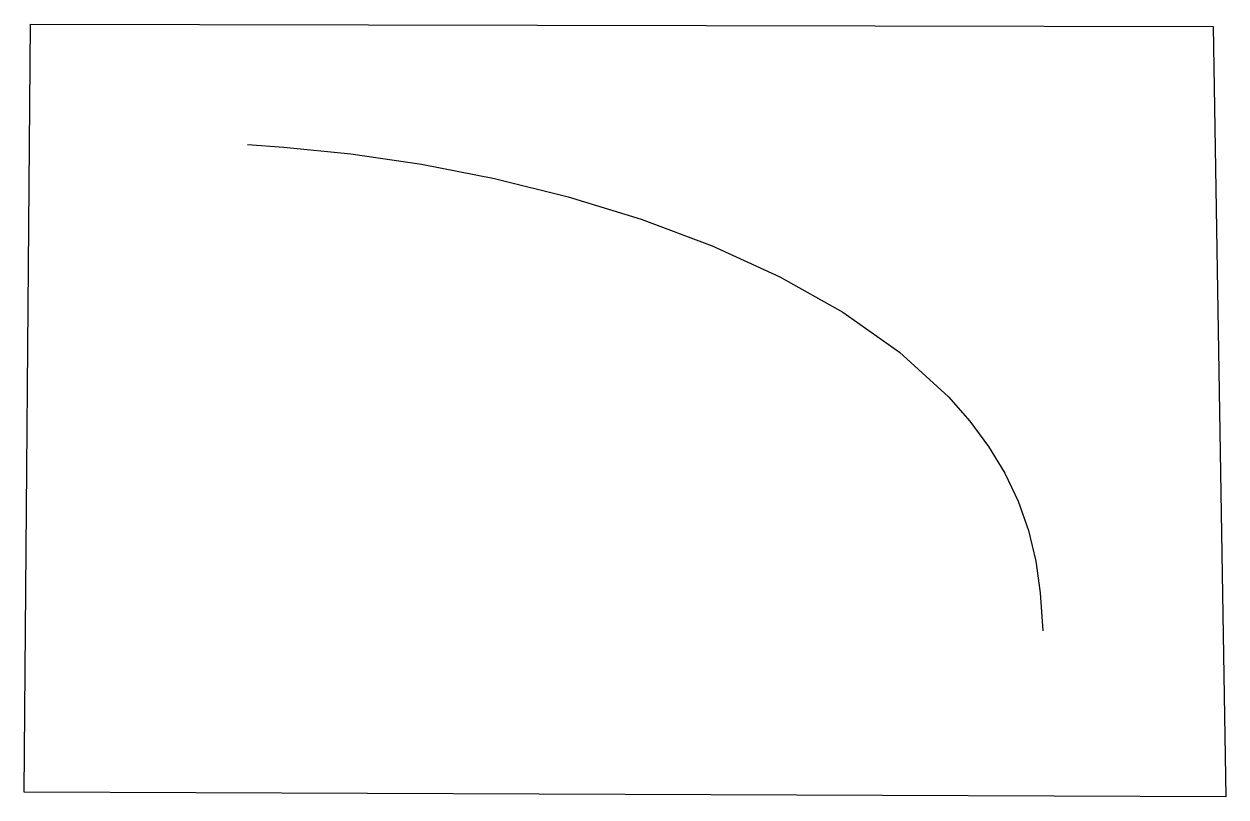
# Model space of a CAD drawing. Extents: x 92.1 to 171.2, y 186 to 236.9.
import ezdxf

# ---------------------------------------------------------------- set-up
doc = ezdxf.new("R2010")
doc.units = 0

msp = doc.modelspace()

# ---------------------------------------------------------------- linework, layer by layer
for p, q in [((92.111069, 186.340698), (92.537827, 236.903702)), ((92.537796, 236.903702), (170.396179, 236.745941)), ((170.396225, 236.745941), (171.24942, 186.025162)), ((171.24942, 186.025101), (92.111176, 186.340698))]:
    msp.add_line(p, q)
msp.add_lwpolyline([(106.828094, 228.977783), (109.221275, 228.797043), (113.637634, 228.357681), (118.291016, 227.672638), (123.089203, 226.733612), (127.939941, 225.532349), (132.751007, 224.060577), (137.430115, 222.310059), (141.885071, 220.272507), (146.023605, 217.939682), (149.753464, 215.303284), (152.982407, 212.355087), (154.380203, 210.761475), (155.618195, 209.086823), (156.68483, 207.330063), (157.568573, 205.490189), (158.257935, 203.566177), (158.741318, 201.556976), (159.007324, 199.461594), (159.194458, 196.968613)])

doc.saveas('drawing.dxf')
